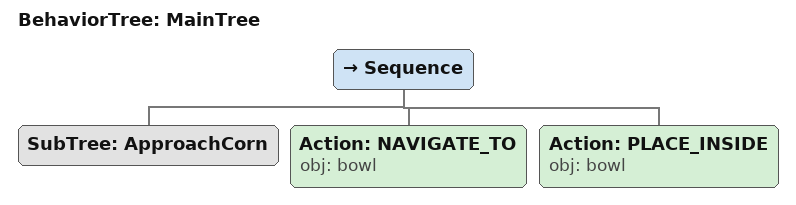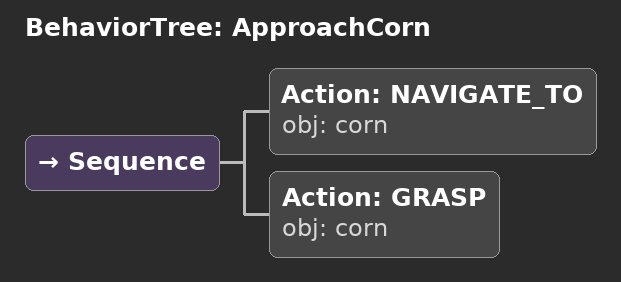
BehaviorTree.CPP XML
<root main_tree_to_execute="MainTree">
  <BehaviorTree ID="MainTree">
    <Sequence>
      <!-- Execute subtree ApproachCorn -->
      <SubTree ID="ApproachCorn" />
      <!-- Navigate to bowl -->
      <Action ID="NAVIGATE_TO" obj="bowl" />
      <!-- Place inside bowl -->
      <Action ID="PLACE_INSIDE" obj="bowl" />
    </Sequence>
  </BehaviorTree>
  <!-- Subtree definition ApproachCorn -->
  <BehaviorTree ID="ApproachCorn">
    <Sequence>
      <!-- Navigate to corn -->
      <Action ID="NAVIGATE_TO" obj="corn" />
      <!-- Grasp corn -->
      <Action ID="GRASP" obj="corn" />
    </Sequence>
  </BehaviorTree>
</root>
